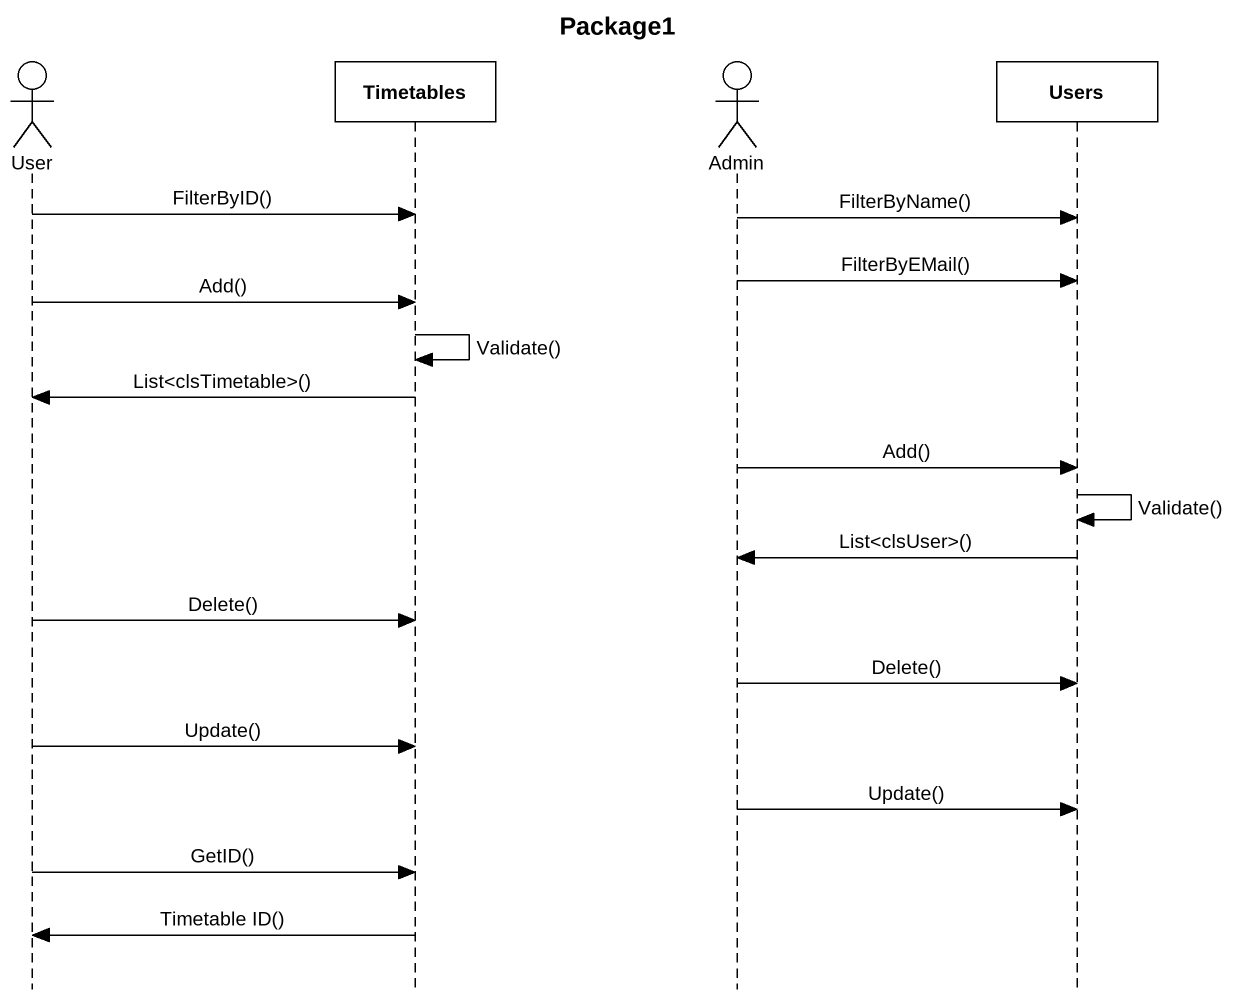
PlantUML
@startuml
title Package1
hide footbox
actor User
participant Timetables
actor Admin
participant Users

User -> Timetables : FilterByID()
Admin -> Users : FilterByName()
Admin -> Users : FilterByEMail()
User -> Timetables : Add()
Timetables -> Timetables : Validate()
Timetables -> User : List<clsTimetable>()
Admin -> Users : Add()
Users -> Users : Validate()
Users -> Admin : List<clsUser>()
User -> Timetables : Delete()
Admin -> Users : Delete()
User -> Timetables : Update()
Admin -> Users : Update()
User -> Timetables : GetID()
Timetables -> User : Timetable ID()
@enduml
